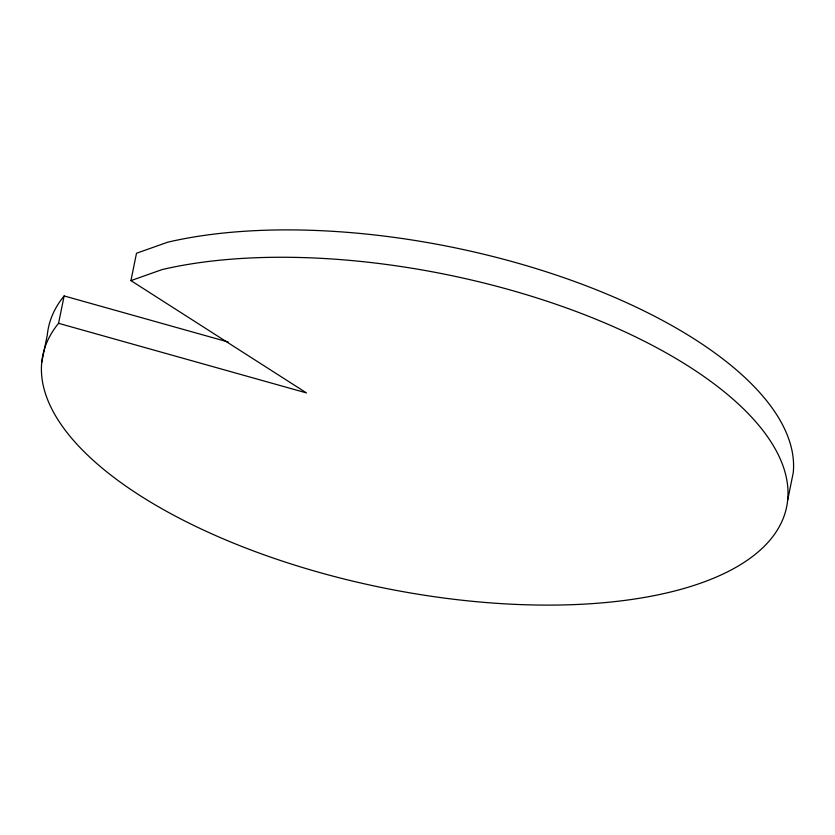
<?xml version="1.0" encoding="UTF-8"?>
<svg xmlns="http://www.w3.org/2000/svg" width="835" height="835" viewBox="0 0 835 835"><rect width="100%" height="100%" fill="white"/><g stroke="black" fill="none" stroke-linecap="round" stroke-linejoin="round"><path stroke-width="1.25" d="M41.75 362.306L47.313 334.929A379.56 159.809 11.5 0 1 64.138 295.945L228.164 341.995M787.687 500.071L793.25 472.693A379.56 159.809 11.5 0 0 577.674 282.627A379.56 159.809 11.5 0 0 167.783 242.181L136.502 253.245L130.928 280.612L162.209 269.548A379.56 159.809 11.5 0 1 759.443 426.121A379.56 159.809 11.5 0 1 431.413 596.284A379.56 159.809 11.5 0 1 58.565 323.312L64.138 295.945M58.565 323.312L306.487 392.92L130.928 280.612"/></g></svg>
